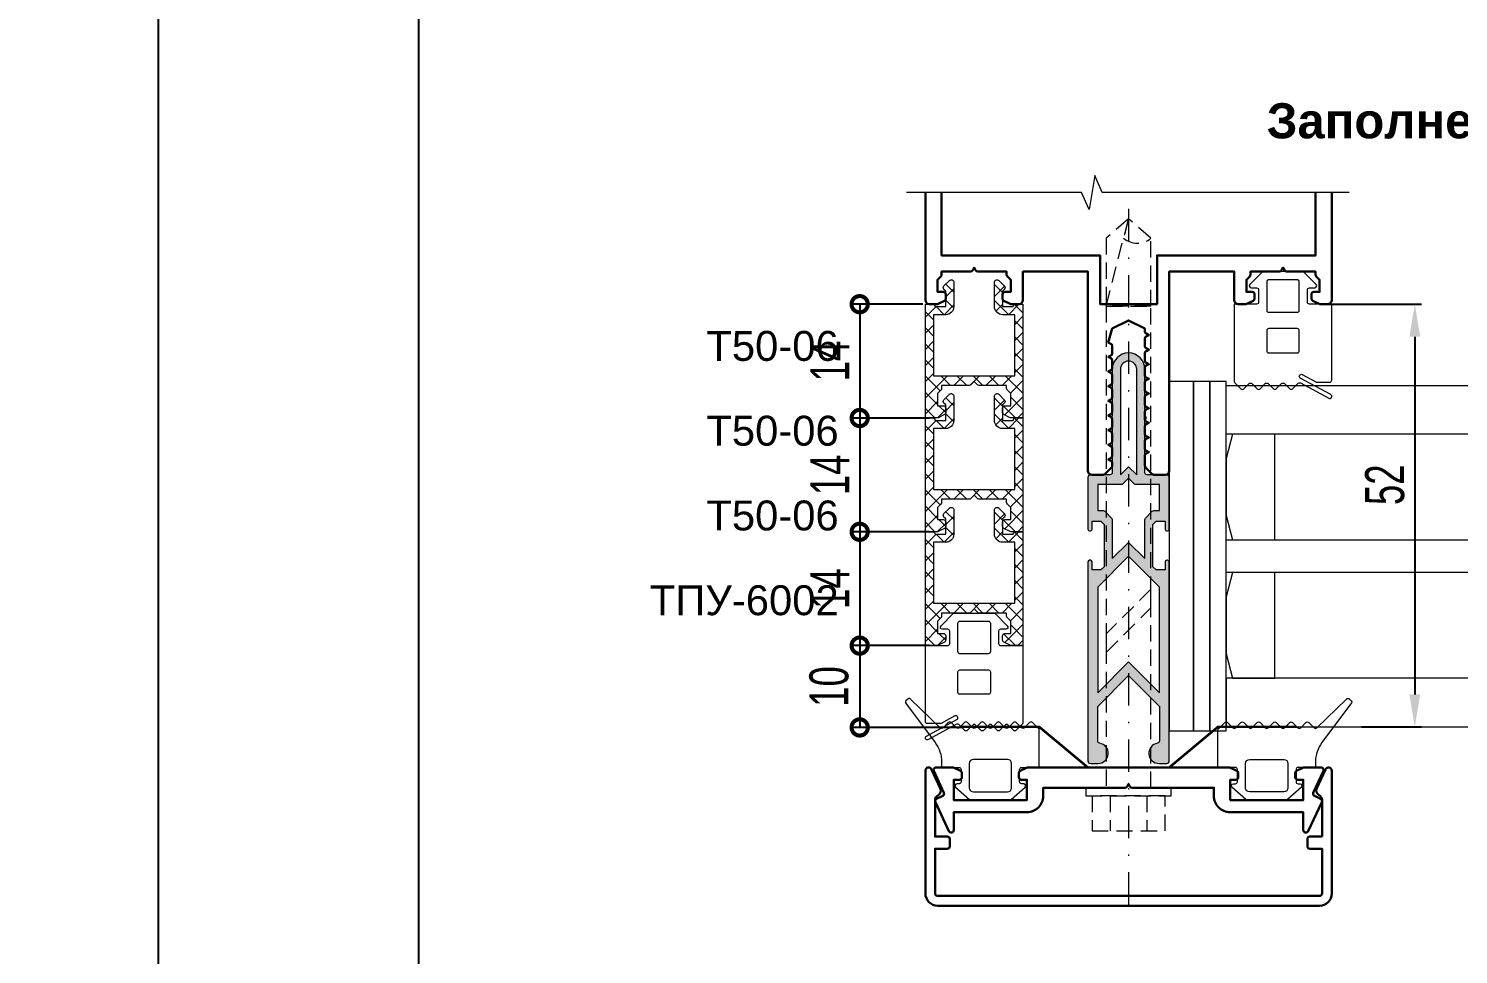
# Model space of a CAD drawing. Extents: x -37 to 8820, y -336 to 478.
# Drawn here: x 5870 to 5979.9, y 143.1 to 214.3 of the extents above; entities that cross this region are included whole.
import ezdxf

# ---------------------------------------------------------------- set-up
doc = ezdxf.new("R2010")
doc.units = 0
doc.header["$LTSCALE"] = 5
doc.linetypes.add('DASHDOT', pattern=[1, 0.5, -0.25, 0, -0.25])
doc.linetypes.add('HIDDEN', pattern=[0.375, 0.25, -0.125])
doc.layers.get('0').update_dxf_attribs({"linetype": 'CONTINUOUS', "lineweight": 30})
doc.layers.get('DEFPOINTS').update_dxf_attribs({"linetype": 'CONTINUOUS'})
for name, color, linetype, lineweight in [('1', 6, 'DASHDOT', 13), ('2', 3, 'HIDDEN', 13), ('Dimentions', 5, 'CONTINUOUS', 15), ('Glass', 5, 'CONTINUOUS', 20), ('Герлен', 7, 'CONTINUOUS', 60), ('Зигзаг', 1, 'CONTINUOUS', 15), ('Подкладки', 1, 'CONTINUOUS', 20), ('Текстовый', 7, 'CONTINUOUS', 9), ('Уплотнители', 1, 'CONTINUOUS', 20), ('Штриховка', 1, 'CONTINUOUS', 5)]:
    doc.layers.add(name, color=color, linetype=linetype, lineweight=lineweight)
doc.layers.add('Скрытые', color=14, linetype='CONTINUOUS', plot=False)
doc.styles.add('3', font='RUSS.SHX', dxfattribs={"width": 0.7, "height": 3})
doc.styles.add('Каталожный', font='arial.ttf', dxfattribs={"height": 2.5})
doc.dimstyles.new('MX1_6', dxfattribs={"dimtxt": 3, "dimasz": 2.5, "dimexe": 0.5, "dimexo": 0, "dimgap": 0.8, "dimtad": 1, "dimlfac": 1.6, "dimdsep": 46, "dimtxsty": '3', "dimcen": 0, "dimclrd": 256, "dimclre": 256, "dimclrt": 256, "dimaunit": 1, "dimadec": 0, "dimazin": 0, "dimtfac": 1, "dimtmove": 0, "dimatfit": 1, "dimfxl": 1, "dimtvp": 1, "dimtolj": 1, "dimtzin": 0, "dimarcsym": 0})

# ---------------------------------------------------------------- blocks, each defined once
blk = doc.blocks.new('45313-2')
blk.add_lwpolyline([(-12.43, 0, -0.116434), (-12.56, 0.03), (-13.33, 0.42, -0.284079), (-13.5, 0.69), (-13.5, 1.2, -0.414214), (-13.2, 1.5), (-12.5, 1.5), (-12.5, 4), (-21.5, 4), (-21.5, 1.5), (-20.8, 1.5, -0.414214), (-20.5, 1.2), (-20.5, 0.69, -0.284079), (-20.67, 0.42), (-21.44, 0.03, -0.116434), (-21.57, 0), (-23.7, 0, -0.548619), (-23.97, 0.43), (-22.73, 3.1, 0.414214), (-22.87, 3.5), (-23.63, 3.85, -0.414214), (-23.77, 4.25), (-22.1, 7.83, -0.291473), (-21.83, 8), (-21.8, 8, -0.414214), (-21.5, 7.7), (-21.5, 5.5), (-12.5, 5.5, -0.414214), (-10.5, 3.5), (-10.5, 2.5), (-0.44, 2.5, -0.284079), (-0.17, 2.33), (0, 2), (0.17, 2.33, -0.284079), (0.44, 2.5), (10.5, 2.5), (10.5, 3.5, -0.414214), (12.5, 5.5), (21.5, 5.5), (21.5, 7.7, -0.414214), (21.8, 8), (21.83, 8, -0.291473), (22.1, 7.83), (23.77, 4.25, -0.414214), (23.63, 3.85), (22.87, 3.5, 0.414214), (22.73, 3.1), (23.97, 0.43, -0.548619), (23.7, 0), (21.57, 0, -0.116434), (21.44, 0.03), (20.67, 0.42, -0.284079), (20.5, 0.69), (20.5, 1.2, -0.414214), (20.8, 1.5), (21.5, 1.5), (21.5, 4), (12.5, 4), (12.5, 1.5), (13.2, 1.5, -0.414214), (13.5, 1.2), (13.5, 0.69, -0.284079), (13.33, 0.42), (12.56, 0.03, -0.116434), (12.43, 0)], format="xyb", close=True)
blk = doc.blocks.new('_DotSmall')
at = {"color": 0, "linetype": 'ByBlock', "const_width": 0.5}
blk.add_lwpolyline([(-0.0625, 0, 1), (0.0625, 0, 1)], format="xyb", close=True, dxfattribs=at)
blk = doc.blocks.new('*D133')
at = {"layer": 'DEFPOINTS', "color": 0, "linetype": 'Continuous', "transparency": 16777216}
for p in [(5938.77, 193.14), (5933.91, 184.39), (5939.24, 184.39)]:
    blk.add_point(p, dxfattribs=at)
at = {"layer": 'Dimentions', "linetype": 'Continuous', "lineweight": -2, "transparency": 16777216}
for p, q in [((5938.77, 193.14), (5933.41, 193.14)), ((5933.91, 193.14), (5933.91, 184.39)), ((5939.24, 184.39), (5933.41, 184.39))]:
    blk.add_line(p, q, dxfattribs=at)
at = {"layer": 'Dimentions', "linetype": 'Continuous', "lineweight": -2, "transparency": 16777216, "xscale": 2.5, "yscale": 2.5, "zscale": 2.5}
for p, rotation in [((5933.91, 193.14), 90), ((5933.91, 184.39), 270)]:
    blk.add_blockref('_DotSmall', p, dxfattribs=dict(at, rotation=rotation))
at = {"layer": 'Dimentions', "linetype": 'Continuous', "transparency": 16777216, "insert": (5931.61, 188.77), "char_height": 3, "attachment_point": 5, "rotation": 90, "style": '3'}
blk.add_mtext('\\A1;14', dxfattribs=at)
blk = doc.blocks.new('*D999')
at = {"layer": 'DEFPOINTS', "color": 0, "transparency": 16777216}
for p in [(5969.61, 193.14), (5972.49, 160.64), (5976.6, 160.64)]:
    blk.add_point(p, dxfattribs=at)
at = {"layer": 'Dimentions', "lineweight": -2, "transparency": 16777216}
for p, q in [((5969.61, 193.14), (5977.1, 193.14)), ((5976.6, 190.64), (5976.6, 163.14)), ((5972.49, 160.64), (5977.1, 160.64))]:
    blk.add_line(p, q, dxfattribs=at)
at = {"layer": 'Dimentions', "transparency": 16777216}
for points in [[(5976.18, 190.64), (5977.01, 190.64), (5976.6, 193.14)], [(5976.18, 163.14), (5977.01, 163.14), (5976.6, 160.64)]]:
    blk.add_solid(points, dxfattribs=at)
at = {"layer": 'Dimentions', "transparency": 16777216, "insert": (5974.3, 179.26), "char_height": 3, "attachment_point": 5, "rotation": 90, "style": '3'}
blk.add_mtext('\\A1;52', dxfattribs=at)
blk = doc.blocks.new('*D1010')
at = {"layer": 'DEFPOINTS', "color": 0, "linetype": 'Continuous', "transparency": 16777216}
for p in [(5938.77, 184.39), (5933.91, 175.64), (5939.24, 175.64)]:
    blk.add_point(p, dxfattribs=at)
at = {"layer": 'Dimentions', "linetype": 'Continuous', "lineweight": -2, "transparency": 16777216}
for p, q in [((5938.77, 184.39), (5933.41, 184.39)), ((5933.91, 184.39), (5933.91, 175.64)), ((5939.24, 175.64), (5933.41, 175.64))]:
    blk.add_line(p, q, dxfattribs=at)
at = {"layer": 'Dimentions', "linetype": 'Continuous', "lineweight": -2, "transparency": 16777216, "xscale": 2.5, "yscale": 2.5, "zscale": 2.5}
for p, rotation in [((5933.91, 184.39), 90), ((5933.91, 175.64), 270)]:
    blk.add_blockref('_DotSmall', p, dxfattribs=dict(at, rotation=rotation))
at = {"layer": 'Dimentions', "linetype": 'Continuous', "transparency": 16777216, "insert": (5931.61, 180.02), "char_height": 3, "attachment_point": 5, "rotation": 90, "style": '3'}
blk.add_mtext('\\A1;14', dxfattribs=at)
blk = doc.blocks.new('*D1011')
at = {"layer": 'DEFPOINTS', "color": 0, "linetype": 'Continuous', "transparency": 16777216}
for p in [(5938.77, 175.64), (5933.91, 166.89), (5939.24, 166.89)]:
    blk.add_point(p, dxfattribs=at)
at = {"layer": 'Dimentions', "linetype": 'Continuous', "lineweight": -2, "transparency": 16777216}
for p, q in [((5938.77, 175.64), (5933.41, 175.64)), ((5933.91, 175.64), (5933.91, 166.89)), ((5939.24, 166.89), (5933.41, 166.89))]:
    blk.add_line(p, q, dxfattribs=at)
at = {"layer": 'Dimentions', "linetype": 'Continuous', "lineweight": -2, "transparency": 16777216, "xscale": 2.5, "yscale": 2.5, "zscale": 2.5}
for p, rotation in [((5933.91, 175.64), 90), ((5933.91, 166.89), 270)]:
    blk.add_blockref('_DotSmall', p, dxfattribs=dict(at, rotation=rotation))
at = {"layer": 'Dimentions', "linetype": 'Continuous', "transparency": 16777216, "insert": (5931.61, 171.27), "char_height": 3, "attachment_point": 5, "rotation": 90, "style": '3'}
blk.add_mtext('\\A1;14', dxfattribs=at)
blk = doc.blocks.new('*D1012')
at = {"layer": 'DEFPOINTS', "color": 0, "linetype": 'Continuous', "transparency": 16777216}
for p in [(5938.77, 166.89), (5933.91, 160.6), (5941.76, 160.6)]:
    blk.add_point(p, dxfattribs=at)
at = {"layer": 'Dimentions', "linetype": 'Continuous', "lineweight": -2, "transparency": 16777216}
for p, q in [((5938.77, 166.89), (5933.41, 166.89)), ((5933.91, 166.89), (5933.91, 160.6)), ((5941.76, 160.6), (5933.41, 160.6))]:
    blk.add_line(p, q, dxfattribs=at)
at = {"layer": 'Dimentions', "linetype": 'Continuous', "lineweight": -2, "transparency": 16777216, "xscale": 2.5, "yscale": 2.5, "zscale": 2.5}
for p, rotation in [((5933.91, 166.89), 90), ((5933.91, 160.6), 270)]:
    blk.add_blockref('_DotSmall', p, dxfattribs=dict(at, rotation=rotation))
at = {"layer": 'Dimentions', "linetype": 'Continuous', "transparency": 16777216, "insert": (5931.56, 163.75), "char_height": 3, "attachment_point": 5, "rotation": 90, "style": '3'}
blk.add_mtext('\\A1;10', dxfattribs=at)

msp = doc.modelspace()

# ---------------------------------------------------------------- hatches: boundary and pattern name
at = {"layer": 'Штриховка', "lineweight": 5}
h = msp.add_hatch(dxfattribs=at)
h.set_pattern_fill('ANSI37', color=256, scale=7, style=0)
h.set_pattern_definition([(45, (8336.0823, 7324.9297), (-0.61871843, 0.61871843), []), (135, (8336.0823, 7324.9297), (-0.61871843, -0.61871843), [])])
edge = h.paths.add_edge_path()
edge.add_line((5942.7115, 187.2073), (5942.454, 186.9498))
edge.add_arc((5942.3214, 187.0823), 0.1875, 270, 315, ccw=False)
edge.add_line((5942.3214, 186.8948), (5940.2115, 186.8948))
edge.add_line((5940.2115, 186.8948), (5940.2115, 186.66))
edge.add_arc((5940.024, 186.66), 0.1875, -45, 0, ccw=False)
edge.add_line((5940.1566, 186.5274), (5939.899, 186.2698))
edge.add_line((5939.899, 186.2698), (5939.899, 185.3323))
edge.add_line((5939.899, 185.3323), (5940.3365, 185.3323))
edge.add_arc((5940.3365, 185.1448), 0.1875, 0, 90, ccw=False)
edge.add_line((5940.524, 185.1448), (5940.524, 184.8232))
edge.add_arc((5940.3365, 184.8232), 0.1875, 296.565051, 360, ccw=False)
edge.add_line((5940.4204, 184.6555), (5939.9386, 184.4146))
edge.add_arc((5939.8548, 184.5823), 0.1875, 270, 296.565051, ccw=False)
edge.add_line((5939.8548, 184.3948), (5938.9615, 184.3948))
edge.add_line((5938.9615, 184.3948), (5938.9615, 193.1448))
edge.add_line((5938.9615, 193.1448), (5939.524, 193.1448))
edge.add_arc((5939.524, 192.9573), 0.1875, 0, 90, ccw=False)
edge.add_line((5939.7115, 192.9573), (5940.524, 192.9573))
edge.add_line((5940.524, 192.9573), (5940.524, 194.1448))
edge.add_line((5940.524, 194.1448), (5940.3915, 194.2774))
edge.add_arc((5940.524, 194.41), 0.1875, 135, 225, ccw=False)
edge.add_line((5940.3915, 194.5426), (5940.8107, 194.9618))
edge.add_arc((5940.9508, 194.8216), 0.1982, 0, 135, ccw=False)
edge.add_line((5941.149, 194.8216), (5941.149, 192.9573))
edge.add_arc((5940.524, 192.9573), 0.625, -90, 0, ccw=False)
edge.add_line((5940.524, 192.3323), (5939.5865, 192.3323))
edge.add_line((5939.5865, 192.3323), (5939.5865, 187.6448))
edge.add_line((5939.5865, 187.6448), (5945.8365, 187.6448))
edge.add_line((5945.8365, 187.6448), (5945.8365, 192.3323))
edge.add_line((5945.8365, 192.3323), (5944.899, 192.3323))
edge.add_arc((5944.899, 192.9573), 0.625, 180, 270, ccw=False)
edge.add_line((5944.274, 192.9573), (5944.274, 194.8216))
edge.add_arc((5944.4723, 194.8216), 0.1982, 45, 180, ccw=False)
edge.add_line((5944.6124, 194.9618), (5945.0316, 194.5426))
edge.add_arc((5944.899, 194.41), 0.1875, -45, 45, ccw=False)
edge.add_line((5945.0316, 194.2774), (5944.899, 194.1448))
edge.add_line((5944.899, 194.1448), (5944.899, 192.9573))
edge.add_line((5944.899, 192.9573), (5945.7115, 192.9573))
edge.add_arc((5945.899, 192.9573), 0.1875, 90, 180, ccw=False)
edge.add_line((5945.899, 193.1448), (5946.4615, 193.1448))
edge.add_line((5946.4615, 193.1448), (5946.4615, 184.3948))
edge.add_line((5946.4615, 184.3948), (5945.5683, 184.3948))
edge.add_arc((5945.5683, 184.5823), 0.1875, 243.434949, 270, ccw=False)
edge.add_line((5945.4845, 184.4146), (5945.0027, 184.6555))
edge.add_arc((5945.0865, 184.8232), 0.1875, 180, 243.434949, ccw=False)
edge.add_line((5944.899, 184.8232), (5944.899, 185.1448))
edge.add_arc((5945.0865, 185.1448), 0.1875, 90, 180, ccw=False)
edge.add_line((5945.0865, 185.3323), (5945.524, 185.3323))
edge.add_line((5945.524, 185.3323), (5945.524, 186.2698))
edge.add_line((5945.524, 186.2698), (5945.2665, 186.5274))
edge.add_arc((5945.399, 186.66), 0.1875, 180, 225, ccw=False)
edge.add_line((5945.2115, 186.66), (5945.2115, 186.8948))
edge.add_line((5945.2115, 186.8948), (5943.1017, 186.8948))
edge.add_arc((5943.1017, 187.0823), 0.1875, 225, 270, ccw=False)
edge.add_line((5942.9691, 186.9498), (5942.7115, 187.2073))
at = {"layer": 'Штриховка'}
h = msp.add_hatch(color=256, dxfattribs=at)
edge = h.paths.add_edge_path(flags=16)
edge.add_line((5954.5865, 180.6448), (5955.2115, 180.0198))
edge.add_line((5955.2115, 180.0198), (5955.2115, 188.1448))
edge.add_arc((5954.5865, 188.1448), 0.625, 0, 180)
edge.add_line((5953.9615, 188.1448), (5953.9615, 180.0198))
edge.add_line((5953.9615, 180.0198), (5954.5865, 180.6448))
edge = h.paths.add_edge_path(flags=16)
edge.add_line((5952.2115, 179.2698), (5952.2115, 177.2698))
edge.add_line((5952.2115, 177.2698), (5952.6357, 177.2698))
edge.add_arc((5952.6357, 177.0823), 0.1875, 45, 90, ccw=False)
edge.add_line((5952.7683, 177.2149), (5953.2816, 176.7016))
edge.add_arc((5953.149, 176.569), 0.1875, 0, 45, ccw=False)
edge.add_line((5953.3365, 176.569), (5953.3365, 173.5787))
edge.add_line((5953.3365, 173.5787), (5954.5865, 174.8287))
edge.add_line((5954.5865, 174.8287), (5955.8365, 173.5787))
edge.add_line((5955.8365, 173.5787), (5955.8365, 176.569))
edge.add_arc((5956.024, 176.569), 0.1875, 135, 180, ccw=False)
edge.add_line((5955.8915, 176.7016), (5956.4048, 177.2149))
edge.add_arc((5956.5374, 177.0823), 0.1875, 90, 135, ccw=False)
edge.add_line((5956.5374, 177.2698), (5956.9615, 177.2698))
edge.add_line((5956.9615, 177.2698), (5956.9615, 179.2698))
edge.add_line((5956.9615, 179.2698), (5955.0777, 179.2698))
edge.add_line((5955.0777, 179.2698), (5954.5865, 179.761))
edge.add_line((5954.5865, 179.761), (5954.0954, 179.2698))
edge.add_line((5954.0954, 179.2698), (5952.2115, 179.2698))
edge = h.paths.add_edge_path()
edge.add_arc((5951.5865, 175.8323), 0.125, 180, 270)
edge.add_line((5951.5865, 175.7073), (5951.649, 175.7073))
edge.add_arc((5951.649, 175.8323), 0.125, 270, 360)
edge.add_line((5951.774, 175.8323), (5951.774, 176.4573))
edge.add_line((5951.774, 176.4573), (5952.4652, 176.4573))
edge.add_line((5952.4652, 176.4573), (5952.7115, 176.211))
edge.add_line((5952.7115, 176.211), (5952.7115, 172.9537))
edge.add_line((5952.7115, 172.9537), (5952.4652, 172.7073))
edge.add_line((5952.4652, 172.7073), (5951.774, 172.7073))
edge.add_line((5951.774, 172.7073), (5951.774, 173.3323))
edge.add_arc((5951.649, 173.3323), 0.125, 0, 90)
edge.add_line((5951.649, 173.4573), (5951.5865, 173.4573))
edge.add_arc((5951.5865, 173.3323), 0.125, 90, 180)
edge.add_line((5951.4615, 173.3323), (5951.4615, 158.0198))
edge.add_arc((5951.649, 158.0198), 0.1875, 180, 270)
edge.add_line((5951.649, 157.8323), (5952.2428, 157.8323))
edge.add_arc((5952.2428, 158.6136), 0.7812, 270, 440.718201)
edge.add_arc((5952.399, 159.5697), 0.1875, 180, 260.718201, ccw=False)
edge.add_line((5952.2115, 159.5697), (5952.2115, 162.2073))
edge.add_line((5952.2115, 162.2073), (5954.5865, 164.5823))
edge.add_line((5954.5865, 164.5823), (5956.9615, 162.2073))
edge.add_line((5956.9615, 162.2073), (5956.9615, 159.5697))
edge.add_arc((5956.774, 159.5697), 0.1875, 279.281799, 360, ccw=False)
edge.add_arc((5956.9303, 158.6136), 0.7812, 99.281799, 270)
edge.add_line((5956.9303, 157.8323), (5957.524, 157.8323))
edge.add_arc((5957.524, 158.0198), 0.1875, 270, 360)
edge.add_line((5957.7115, 158.0198), (5957.7115, 173.3323))
edge.add_arc((5957.5865, 173.3323), 0.125, 0, 90)
edge.add_line((5957.5865, 173.4573), (5957.524, 173.4573))
edge.add_arc((5957.524, 173.3323), 0.125, 90, 180)
edge.add_line((5957.399, 173.3323), (5957.399, 172.7073))
edge.add_line((5957.399, 172.7073), (5956.7079, 172.7073))
edge.add_line((5956.7079, 172.7073), (5956.4615, 172.9537))
edge.add_line((5956.4615, 172.9537), (5956.4615, 176.211))
edge.add_line((5956.4615, 176.211), (5956.7079, 176.4573))
edge.add_line((5956.7079, 176.4573), (5957.399, 176.4573))
edge.add_line((5957.399, 176.4573), (5957.399, 175.8323))
edge.add_arc((5957.524, 175.8323), 0.125, 180, 270)
edge.add_line((5957.524, 175.7073), (5957.5865, 175.7073))
edge.add_arc((5957.5865, 175.8323), 0.125, 270, 360)
edge.add_line((5957.7115, 175.8323), (5957.7115, 179.8323))
edge.add_arc((5957.524, 179.8323), 0.1875, 0, 90)
edge.add_line((5957.524, 180.0198), (5956.024, 180.0198))
edge.add_arc((5956.024, 180.2073), 0.1875, 180, 270, ccw=False)
edge.add_line((5955.8365, 180.2073), (5955.8365, 184.2698))
edge.add_arc((5955.8365, 184.3948), 0.125, 270, 450)
edge.add_line((5955.8365, 184.5198), (5955.8365, 188.1448))
edge.add_arc((5954.5865, 188.1448), 1.25, 0, 180)
edge.add_line((5953.3365, 188.1448), (5953.3365, 184.5198))
edge.add_arc((5953.3365, 184.3948), 0.125, 90, 270)
edge.add_line((5953.3365, 184.2698), (5953.3365, 180.2073))
edge.add_arc((5953.149, 180.2073), 0.1875, -90, 0, ccw=False)
edge.add_line((5953.149, 180.0198), (5951.649, 180.0198))
edge.add_arc((5951.649, 179.8323), 0.1875, 90, 180)
edge.add_line((5951.4615, 179.8323), (5951.4615, 175.8323))
h.paths.add_polyline_path([(5952.2115, 163.268), (5954.5865, 165.643), (5956.9615, 163.268), (5956.9615, 171.393), (5954.5865, 173.768), (5952.2115, 171.393)], flags=16)
at = {"layer": 'Штриховка', "lineweight": 5}
h = msp.add_hatch(dxfattribs=at)
h.set_pattern_fill('ANSI37', color=256, scale=7, style=0)
h.set_pattern_definition([(45, (8336.0823, 7316.1797), (-0.61871843, 0.61871843), []), (135, (8336.0823, 7316.1797), (-0.61871843, -0.61871843), [])])
edge = h.paths.add_edge_path()
edge.add_line((5942.7115, 178.4573), (5942.454, 178.1998))
edge.add_arc((5942.3214, 178.3323), 0.1875, 270, 315, ccw=False)
edge.add_line((5942.3214, 178.1448), (5940.2115, 178.1448))
edge.add_line((5940.2115, 178.1448), (5940.2115, 177.91))
edge.add_arc((5940.024, 177.91), 0.1875, -45, 0, ccw=False)
edge.add_line((5940.1566, 177.7774), (5939.899, 177.5198))
edge.add_line((5939.899, 177.5198), (5939.899, 176.5823))
edge.add_line((5939.899, 176.5823), (5940.3365, 176.5823))
edge.add_arc((5940.3365, 176.3948), 0.1875, 0, 90, ccw=False)
edge.add_line((5940.524, 176.3948), (5940.524, 176.0732))
edge.add_arc((5940.3365, 176.0732), 0.1875, 296.565051, 360, ccw=False)
edge.add_line((5940.4204, 175.9055), (5939.9386, 175.6646))
edge.add_arc((5939.8548, 175.8323), 0.1875, 270, 296.565051, ccw=False)
edge.add_line((5939.8548, 175.6448), (5938.9615, 175.6448))
edge.add_line((5938.9615, 175.6448), (5938.9615, 184.3948))
edge.add_line((5938.9615, 184.3948), (5939.524, 184.3948))
edge.add_arc((5939.524, 184.2073), 0.1875, 0, 90, ccw=False)
edge.add_line((5939.7115, 184.2073), (5940.524, 184.2073))
edge.add_line((5940.524, 184.2073), (5940.524, 185.3948))
edge.add_line((5940.524, 185.3948), (5940.3915, 185.5274))
edge.add_arc((5940.524, 185.66), 0.1875, 135, 225, ccw=False)
edge.add_line((5940.3915, 185.7926), (5940.8107, 186.2118))
edge.add_arc((5940.9508, 186.0716), 0.1982, 0, 135, ccw=False)
edge.add_line((5941.149, 186.0716), (5941.149, 184.2073))
edge.add_arc((5940.524, 184.2073), 0.625, -90, 0, ccw=False)
edge.add_line((5940.524, 183.5823), (5939.5865, 183.5823))
edge.add_line((5939.5865, 183.5823), (5939.5865, 178.8948))
edge.add_line((5939.5865, 178.8948), (5945.8365, 178.8948))
edge.add_line((5945.8365, 178.8948), (5945.8365, 183.5823))
edge.add_line((5945.8365, 183.5823), (5944.899, 183.5823))
edge.add_arc((5944.899, 184.2073), 0.625, 180, 270, ccw=False)
edge.add_line((5944.274, 184.2073), (5944.274, 186.0716))
edge.add_arc((5944.4723, 186.0716), 0.1982, 45, 180, ccw=False)
edge.add_line((5944.6124, 186.2118), (5945.0316, 185.7926))
edge.add_arc((5944.899, 185.66), 0.1875, -45, 45, ccw=False)
edge.add_line((5945.0316, 185.5274), (5944.899, 185.3948))
edge.add_line((5944.899, 185.3948), (5944.899, 184.2073))
edge.add_line((5944.899, 184.2073), (5945.7115, 184.2073))
edge.add_arc((5945.899, 184.2073), 0.1875, 90, 180, ccw=False)
edge.add_line((5945.899, 184.3948), (5946.4615, 184.3948))
edge.add_line((5946.4615, 184.3948), (5946.4615, 175.6448))
edge.add_line((5946.4615, 175.6448), (5945.5683, 175.6448))
edge.add_arc((5945.5683, 175.8323), 0.1875, 243.434949, 270, ccw=False)
edge.add_line((5945.4845, 175.6646), (5945.0027, 175.9055))
edge.add_arc((5945.0865, 176.0732), 0.1875, 180, 243.434949, ccw=False)
edge.add_line((5944.899, 176.0732), (5944.899, 176.3948))
edge.add_arc((5945.0865, 176.3948), 0.1875, 90, 180, ccw=False)
edge.add_line((5945.0865, 176.5823), (5945.524, 176.5823))
edge.add_line((5945.524, 176.5823), (5945.524, 177.5198))
edge.add_line((5945.524, 177.5198), (5945.2665, 177.7774))
edge.add_arc((5945.399, 177.91), 0.1875, 180, 225, ccw=False)
edge.add_line((5945.2115, 177.91), (5945.2115, 178.1448))
edge.add_line((5945.2115, 178.1448), (5943.1017, 178.1448))
edge.add_arc((5943.1017, 178.3323), 0.1875, 225, 270, ccw=False)
edge.add_line((5942.9691, 178.1998), (5942.7115, 178.4573))
h = msp.add_hatch(dxfattribs=at)
h.set_pattern_fill('ANSI37', color=256, scale=7, style=0)
h.set_pattern_definition([(45, (8336.0823, 7307.4297), (-0.61871843, 0.61871843), []), (135, (8336.0823, 7307.4297), (-0.61871843, -0.61871843), [])])
edge = h.paths.add_edge_path()
edge.add_line((5942.7115, 169.7073), (5942.454, 169.4498))
edge.add_arc((5942.3214, 169.5823), 0.1875, 270, 315, ccw=False)
edge.add_line((5942.3214, 169.3948), (5940.2115, 169.3948))
edge.add_line((5940.2115, 169.3948), (5940.2115, 169.16))
edge.add_arc((5940.024, 169.16), 0.1875, -45, 0, ccw=False)
edge.add_line((5940.1566, 169.0274), (5939.899, 168.7698))
edge.add_line((5939.899, 168.7698), (5939.899, 167.8323))
edge.add_line((5939.899, 167.8323), (5940.3365, 167.8323))
edge.add_arc((5940.3365, 167.6448), 0.1875, 0, 90, ccw=False)
edge.add_line((5940.524, 167.6448), (5940.524, 167.3232))
edge.add_arc((5940.3365, 167.3232), 0.1875, 296.565051, 360, ccw=False)
edge.add_line((5940.4204, 167.1555), (5939.9386, 166.9146))
edge.add_arc((5939.8548, 167.0823), 0.1875, 270, 296.565051, ccw=False)
edge.add_line((5939.8548, 166.8948), (5938.9615, 166.8948))
edge.add_line((5938.9615, 166.8948), (5938.9615, 175.6448))
edge.add_line((5938.9615, 175.6448), (5939.524, 175.6448))
edge.add_arc((5939.524, 175.4573), 0.1875, 0, 90, ccw=False)
edge.add_line((5939.7115, 175.4573), (5940.524, 175.4573))
edge.add_line((5940.524, 175.4573), (5940.524, 176.6448))
edge.add_line((5940.524, 176.6448), (5940.3915, 176.7774))
edge.add_arc((5940.524, 176.91), 0.1875, 135, 225, ccw=False)
edge.add_line((5940.3915, 177.0426), (5940.8107, 177.4618))
edge.add_arc((5940.9508, 177.3216), 0.1982, 0, 135, ccw=False)
edge.add_line((5941.149, 177.3216), (5941.149, 175.4573))
edge.add_arc((5940.524, 175.4573), 0.625, -90, 0, ccw=False)
edge.add_line((5940.524, 174.8323), (5939.5865, 174.8323))
edge.add_line((5939.5865, 174.8323), (5939.5865, 170.1448))
edge.add_line((5939.5865, 170.1448), (5945.8365, 170.1448))
edge.add_line((5945.8365, 170.1448), (5945.8365, 174.8323))
edge.add_line((5945.8365, 174.8323), (5944.899, 174.8323))
edge.add_arc((5944.899, 175.4573), 0.625, 180, 270, ccw=False)
edge.add_line((5944.274, 175.4573), (5944.274, 177.3216))
edge.add_arc((5944.4723, 177.3216), 0.1982, 45, 180, ccw=False)
edge.add_line((5944.6124, 177.4618), (5945.0316, 177.0426))
edge.add_arc((5944.899, 176.91), 0.1875, -45, 45, ccw=False)
edge.add_line((5945.0316, 176.7774), (5944.899, 176.6448))
edge.add_line((5944.899, 176.6448), (5944.899, 175.4573))
edge.add_line((5944.899, 175.4573), (5945.7115, 175.4573))
edge.add_arc((5945.899, 175.4573), 0.1875, 90, 180, ccw=False)
edge.add_line((5945.899, 175.6448), (5946.4615, 175.6448))
edge.add_line((5946.4615, 175.6448), (5946.4615, 166.8948))
edge.add_line((5946.4615, 166.8948), (5945.5683, 166.8948))
edge.add_arc((5945.5683, 167.0823), 0.1875, 243.434949, 270, ccw=False)
edge.add_line((5945.4845, 166.9146), (5945.0027, 167.1555))
edge.add_arc((5945.0865, 167.3232), 0.1875, 180, 243.434949, ccw=False)
edge.add_line((5944.899, 167.3232), (5944.899, 167.6448))
edge.add_arc((5945.0865, 167.6448), 0.1875, 90, 180, ccw=False)
edge.add_line((5945.0865, 167.8323), (5945.524, 167.8323))
edge.add_line((5945.524, 167.8323), (5945.524, 168.7698))
edge.add_line((5945.524, 168.7698), (5945.2665, 169.0274))
edge.add_arc((5945.399, 169.16), 0.1875, 180, 225, ccw=False)
edge.add_line((5945.2115, 169.16), (5945.2115, 169.3948))
edge.add_line((5945.2115, 169.3948), (5943.1017, 169.3948))
edge.add_arc((5943.1017, 169.5823), 0.1875, 225, 270, ccw=False)
edge.add_line((5942.9691, 169.4498), (5942.7115, 169.7073))

# ---------------------------------------------------------------- linework, layer by layer
msp.add_lwpolyline([(5938.9615, 201.7256), (5938.9615, 193.4573, 0.41421356), (5939.274, 193.1448), (5939.8548, 193.1448, 0.11643382), (5939.9386, 193.1646), (5940.4204, 193.4055, 0.28407904), (5940.524, 193.5732), (5940.524, 193.8948, 0.41421356), (5940.3365, 194.0823), (5939.899, 194.0823), (5939.899, 195.0198), (5940.1566, 195.2774, 0.19891237), (5940.2115, 195.41), (5940.2115, 195.6448), (5942.4394, 195.6448, 0.28407904), (5942.6071, 195.7485), (5942.7115, 195.9573), (5942.816, 195.7485, 0.28407904), (5942.9837, 195.6448), (5945.2115, 195.6448), (5945.2115, 195.41, 0.19891237), (5945.2665, 195.2774), (5945.524, 195.0198), (5945.524, 194.0823), (5945.0865, 194.0823, 0.41421356), (5944.899, 193.8948), (5944.899, 193.5732, 0.28407904), (5945.0027, 193.4055), (5945.4845, 193.1646, 0.11643382), (5945.5683, 193.1448), (5946.149, 193.1448, 0.41421356), (5946.4615, 193.4573), (5946.4615, 195.6448), (5951.4615, 195.6448), (5951.4615, 180.3323, 0.41421356), (5951.774, 180.0198), (5952.6339, 180.0198, 0.19891237), (5952.7665, 180.0748), (5953.2816, 180.5899, 0.19891237), (5953.3365, 180.7225), (5953.3365, 180.9352, 0.28407904), (5953.2329, 181.1029), (5953.024, 181.2073), (5953.2329, 181.3118, 0.28407904), (5953.3365, 181.4795), (5953.3365, 182.0602, 0.28407904), (5953.2329, 182.2279), (5953.024, 182.3323), (5953.2329, 182.4368, 0.28407904), (5953.3365, 182.6045), (5953.3365, 183.1852, 0.28407904), (5953.2329, 183.3529), (5953.024, 183.4573), (5953.2329, 183.5618, 0.28407904), (5953.3365, 183.7295), (5953.3365, 184.3102, 0.28407904), (5953.2329, 184.4779), (5953.024, 184.5823), (5953.2329, 184.6868, 0.28407904), (5953.3365, 184.8545), (5953.3365, 185.4352, 0.28407904), (5953.2329, 185.6029), (5953.024, 185.7073), (5953.2329, 185.8118, 0.28407904), (5953.3365, 185.9795), (5953.3365, 186.5602, 0.28407904), (5953.2329, 186.7279), (5953.024, 186.8323), (5953.2329, 186.9368, 0.28407904), (5953.3365, 187.1045), (5953.3365, 187.6852, 0.28407904), (5953.2329, 187.8529), (5953.024, 187.9573), (5953.2329, 188.0618, 0.28407904), (5953.3365, 188.2295), (5953.3365, 188.8102, 0.28407904), (5953.2329, 188.9779), (5953.024, 189.0823), (5953.2329, 189.1868, 0.28407904), (5953.3365, 189.3545), (5953.3365, 189.9352, 0.28407904), (5953.2329, 190.1029), (5953.024, 190.2073), (5953.3365, 191.2698), (5954.5865, 191.8948), (5955.8365, 191.2698), (5955.8365, 191.042, 0.28407904), (5955.9402, 190.8743), (5956.149, 190.7698), (5955.9402, 190.6654, 0.28407904), (5955.8365, 190.4977), (5955.8365, 189.917, 0.28407904), (5955.9402, 189.7493), (5956.149, 189.6448), (5955.9402, 189.5404, 0.28407904), (5955.8365, 189.3727), (5955.8365, 188.792, 0.28407904), (5955.9402, 188.6243), (5956.149, 188.5198), (5955.9402, 188.4154, 0.28407904), (5955.8365, 188.2477), (5955.8365, 187.667, 0.28407904), (5955.9402, 187.4993), (5956.149, 187.3948), (5955.9402, 187.2904, 0.28407904), (5955.8365, 187.1227), (5955.8365, 186.542, 0.28407904), (5955.9402, 186.3743), (5956.149, 186.2698), (5955.9402, 186.1654, 0.28407904), (5955.8365, 185.9977), (5955.8365, 185.417, 0.28407904), (5955.9402, 185.2493), (5956.149, 185.1448), (5955.9402, 185.0404, 0.28407904), (5955.8365, 184.8727), (5955.8365, 184.292, 0.28407904), (5955.9402, 184.1243), (5956.149, 184.0198), (5955.9402, 183.9154, 0.28407904), (5955.8365, 183.7477), (5955.8365, 183.167, 0.28407904), (5955.9402, 182.9993), (5956.149, 182.8948), (5955.9402, 182.7904, 0.28407904), (5955.8365, 182.6227), (5955.8365, 182.042, 0.28407904), (5955.9402, 181.8743), (5956.149, 181.7698), (5955.9402, 181.6654, 0.28407904), (5955.8365, 181.4977), (5955.8365, 180.7225, 0.19891237), (5955.8915, 180.5899), (5956.4066, 180.0748, 0.19891237), (5956.5392, 180.0198), (5957.399, 180.0198, 0.41421356), (5957.7115, 180.3323), (5957.7115, 195.6448), (5962.7115, 195.6448), (5962.7115, 193.4573, 0.41421356), (5963.024, 193.1448), (5963.6048, 193.1448, 0.11643382), (5963.6886, 193.1646), (5964.1704, 193.4055, 0.28407904), (5964.274, 193.5732), (5964.274, 193.8948, 0.41421356), (5964.0865, 194.0823), (5963.649, 194.0823), (5963.649, 195.0198), (5963.9066, 195.2774, 0.19891237), (5963.9615, 195.41), (5963.9615, 195.6448), (5966.1894, 195.6448, 0.28407904), (5966.3571, 195.7485), (5966.4615, 195.9573), (5966.566, 195.7485, 0.28407904), (5966.7337, 195.6448), (5968.9615, 195.6448), (5968.9615, 195.41, 0.19891237), (5969.0165, 195.2774), (5969.274, 195.0198), (5969.274, 194.0823), (5968.8365, 194.0823, 0.41421356), (5968.649, 193.8948), (5968.649, 193.5732, 0.28407904), (5968.7527, 193.4055), (5969.2345, 193.1646, 0.11643382), (5969.3183, 193.1448), (5969.899, 193.1448, 0.41421356), (5970.2115, 193.4573), (5970.2115, 201.7256)], format="xyb")
msp.add_lwpolyline([(5940.2115, 201.7256), (5940.2115, 196.8948), (5952.399, 196.8948), (5952.399, 193.1448), (5956.774, 193.1448), (5956.774, 196.8948), (5968.9615, 196.8948), (5968.9615, 201.7256)])
msp.add_lwpolyline([(5969.4615, 152.2073), (5969.4615, 155.0331, 0.27973928), (5969.2596, 155.3658, -0.40155944), (5969.065, 155.9388), (5969.735, 157.3755, -0.80258485), (5970.2115, 157.2698), (5970.2115, 147.8323, -0.41421356), (5969.274, 146.8948), (5939.899, 146.8948, -0.41421356), (5938.9615, 147.8323), (5938.9615, 157.2698, -0.80258485), (5939.4381, 157.3755), (5940.1081, 155.9388, -0.40155944), (5939.9135, 155.3658, 0.27973928), (5939.7115, 155.0331), (5939.7115, 152.2073), (5940.649, 152.2073, -0.41421356), (5940.8365, 152.0198), (5940.8365, 151.4573, -0.41421356), (5940.649, 151.2698), (5939.7115, 151.2698), (5939.7115, 147.8323, 0.41421356), (5939.899, 147.6448), (5969.274, 147.6448, 0.41421356), (5969.4615, 147.8323), (5969.4615, 151.2698), (5968.524, 151.2698, -0.41421356), (5968.3365, 151.4573), (5968.3365, 152.0198, -0.41421356), (5968.524, 152.2073)], format="xyb", close=True)
at = {"layer": '1'}
msp.add_line((5954.5865, 200.4756), (5954.5865, 146.8948), dxfattribs=at)
at = {"layer": '2'}
for p, q in [((5953.1803, 155.3323), (5953.1803, 152.6448)), ((5955.9928, 155.3323), (5955.9928, 152.6448))]:
    msp.add_line(p, q, dxfattribs=at)
msp.add_lwpolyline([(5956.3014, 192.9912), (5956.3014, 198.2162), (5954.5846, 199.709), (5952.8678, 198.2162), (5952.8678, 192.9912), (5956.3014, 192.9912)], dxfattribs=at)
msp.add_lwpolyline([(5952.8678, 192.9912), (5954.5846, 199.709), (5954.2031, 198.2162, 0.36330791), (5956.3014, 198.2162)], format="xyb", dxfattribs=at)
for points in [[(5956.3053, 155.9573), (5956.3014, 192.9912), (5954.5865, 192.9912), (5952.8678, 192.9912), (5952.8678, 155.9573)], [(5952.8678, 166.3652), (5956.3053, 169.8027), (5956.3053, 171.235), (5952.8678, 167.7975)], [(5957.8678, 155.3323), (5957.8678, 155.9573), (5951.3053, 155.9573), (5951.3053, 155.3323)], [(5957.399, 155.3323), (5951.774, 155.3323), (5951.774, 152.6448), (5957.399, 152.6448)]]:
    msp.add_lwpolyline(points, close=True, dxfattribs=at)
at = {"layer": 'Glass'}
for points in [[(6001.1539, 183.1448), (5962.0865, 183.1448), (5962.0865, 186.8948), (6001.1539, 186.8948)], [(5962.589, 175.0198), (5965.8365, 175.0198), (5965.8365, 183.1448), (5962.589, 183.1448), (5962.0865, 181.2698), (5962.0865, 176.8948)], [(6001.1539, 172.5198), (5962.0865, 172.5198), (5962.0865, 175.0198), (6001.1539, 175.0198)], [(5962.589, 164.3948), (5965.8365, 164.3948), (5965.8365, 172.5198), (5962.589, 172.5198), (5962.0865, 170.6448), (5962.0865, 166.2698)], [(6001.1539, 164.3948), (5962.0865, 164.3948), (5962.0865, 160.6448), (6001.1539, 160.6448)]]:
    msp.add_lwpolyline(points, close=True, dxfattribs=at)
at = {"layer": 'Герлен', "ltscale": 2, "const_width": 0.1875}
msp.add_lwpolyline([(5967.524, 160.6448), (5961.4615, 160.6448), (5957.7115, 157.5198), (5951.4615, 157.5198), (5947.7115, 160.6448), (5941.649, 160.6448)], dxfattribs=at)
at = {"layer": 'Зигзаг'}
msp.add_lwpolyline([(5971.5475, 201.7256), (5952.5621, 201.7256), (5951.9812, 203.0435), (5951.5456, 200.4308), (5950.9631, 201.7256), (5937.4988, 201.7256)], dxfattribs=at)
at = {"layer": 'Подкладки'}
for points in [[(5959.5865, 187.2073), (5957.7115, 187.2073), (5957.7115, 160.3323), (5959.5865, 160.3323)], [(5960.8365, 187.2073), (5959.5865, 187.2073), (5959.5865, 160.3323), (5960.8365, 160.3323)], [(5962.0865, 187.2073), (5960.8365, 187.2073), (5960.8365, 160.3323), (5962.0865, 160.3323)]]:
    msp.add_lwpolyline(points, close=True, dxfattribs=at)
at = {"layer": 'Скрытые', "linetype": 'Continuous'}
for points in [[(5880, 297), (5670, 297), (5670, 0), (5880, 0)], [(5880, 297), (6090, 297), (6090, 0), (5880, 0)], [(5900, 10), (5900, 287), (6065, 287), (6065, 10)]]:
    msp.add_lwpolyline(points, close=True, dxfattribs=at)
at = {"layer": 'Уплотнители'}
for points in [[(5942.7115, 187.2073), (5942.454, 186.9498, -0.19891237), (5942.3214, 186.8948), (5940.2115, 186.8948), (5940.2115, 186.66, -0.19891237), (5940.1566, 186.5274), (5939.899, 186.2698), (5939.899, 185.3323), (5940.3365, 185.3323, -0.41421356), (5940.524, 185.1448), (5940.524, 184.8232, -0.28407904), (5940.4204, 184.6555), (5939.9386, 184.4146, -0.11643382), (5939.8548, 184.3948), (5938.9615, 184.3948), (5938.9615, 193.1448), (5939.524, 193.1448, -0.41421356), (5939.7115, 192.9573), (5940.524, 192.9573), (5940.524, 194.1448), (5940.3915, 194.2774, -0.41421356), (5940.3915, 194.5426), (5940.8107, 194.9618, -0.66817864), (5941.149, 194.8216), (5941.149, 192.9573, -0.41421356), (5940.524, 192.3323), (5939.5865, 192.3323), (5939.5865, 187.6448), (5945.8365, 187.6448), (5945.8365, 192.3323), (5944.899, 192.3323, -0.41421356), (5944.274, 192.9573), (5944.274, 194.8216, -0.66817864), (5944.6124, 194.9618), (5945.0316, 194.5426, -0.41421356), (5945.0316, 194.2774), (5944.899, 194.1448), (5944.899, 192.9573), (5945.7115, 192.9573, -0.41421356), (5945.899, 193.1448), (5946.4615, 193.1448), (5946.4615, 184.3948), (5945.5683, 184.3948, -0.11643382), (5945.4845, 184.4146), (5945.0027, 184.6555, -0.28407904), (5944.899, 184.8232), (5944.899, 185.1448, -0.41421356), (5945.0865, 185.3323), (5945.524, 185.3323), (5945.524, 186.2698), (5945.2665, 186.5274, -0.19891237), (5945.2115, 186.66), (5945.2115, 186.8948), (5943.1017, 186.8948, -0.19891237), (5942.9691, 186.9498), (5942.7115, 187.2073)], [(5942.7115, 178.4573), (5942.454, 178.1998, -0.19891237), (5942.3214, 178.1448), (5940.2115, 178.1448), (5940.2115, 177.91, -0.19891237), (5940.1566, 177.7774), (5939.899, 177.5198), (5939.899, 176.5823), (5940.3365, 176.5823, -0.41421356), (5940.524, 176.3948), (5940.524, 176.0732, -0.28407904), (5940.4204, 175.9055), (5939.9386, 175.6646, -0.11643382), (5939.8548, 175.6448), (5938.9615, 175.6448), (5938.9615, 184.3948), (5939.524, 184.3948, -0.41421356), (5939.7115, 184.2073), (5940.524, 184.2073), (5940.524, 185.3948), (5940.3915, 185.5274, -0.41421356), (5940.3915, 185.7926), (5940.8107, 186.2118, -0.66817864), (5941.149, 186.0716), (5941.149, 184.2073, -0.41421356), (5940.524, 183.5823), (5939.5865, 183.5823), (5939.5865, 178.8948), (5945.8365, 178.8948), (5945.8365, 183.5823), (5944.899, 183.5823, -0.41421356), (5944.274, 184.2073), (5944.274, 186.0716, -0.66817864), (5944.6124, 186.2118), (5945.0316, 185.7926, -0.41421356), (5945.0316, 185.5274), (5944.899, 185.3948), (5944.899, 184.2073), (5945.7115, 184.2073, -0.41421356), (5945.899, 184.3948), (5946.4615, 184.3948), (5946.4615, 175.6448), (5945.5683, 175.6448, -0.11643382), (5945.4845, 175.6646), (5945.0027, 175.9055, -0.28407904), (5944.899, 176.0732), (5944.899, 176.3948, -0.41421356), (5945.0865, 176.5823), (5945.524, 176.5823), (5945.524, 177.5198), (5945.2665, 177.7774, -0.19891237), (5945.2115, 177.91), (5945.2115, 178.1448), (5943.1017, 178.1448, -0.19891237), (5942.9691, 178.1998), (5942.7115, 178.4573)], [(5942.7115, 169.7073), (5942.454, 169.4498, -0.19891237), (5942.3214, 169.3948), (5940.2115, 169.3948), (5940.2115, 169.16, -0.19891237), (5940.1566, 169.0274), (5939.899, 168.7698), (5939.899, 167.8323), (5940.3365, 167.8323, -0.41421356), (5940.524, 167.6448), (5940.524, 167.3232, -0.28407904), (5940.4204, 167.1555), (5939.9386, 166.9146, -0.11643382), (5939.8548, 166.8948), (5938.9615, 166.8948), (5938.9615, 175.6448), (5939.524, 175.6448, -0.41421356), (5939.7115, 175.4573), (5940.524, 175.4573), (5940.524, 176.6448), (5940.3915, 176.7774, -0.41421356), (5940.3915, 177.0426), (5940.8107, 177.4618, -0.66817864), (5941.149, 177.3216), (5941.149, 175.4573, -0.41421356), (5940.524, 174.8323), (5939.5865, 174.8323), (5939.5865, 170.1448), (5945.8365, 170.1448), (5945.8365, 174.8323), (5944.899, 174.8323, -0.41421356), (5944.274, 175.4573), (5944.274, 177.3216, -0.66817864), (5944.6124, 177.4618), (5945.0316, 177.0426, -0.41421356), (5945.0316, 176.7774), (5944.899, 176.6448), (5944.899, 175.4573), (5945.7115, 175.4573, -0.41421356), (5945.899, 175.6448), (5946.4615, 175.6448), (5946.4615, 166.8948), (5945.5683, 166.8948, -0.11643382), (5945.4845, 166.9146), (5945.0027, 167.1555, -0.28407904), (5944.899, 167.3232), (5944.899, 167.6448, -0.41421356), (5945.0865, 167.8323), (5945.524, 167.8323), (5945.524, 168.7698), (5945.2665, 169.0274, -0.19891237), (5945.2115, 169.16), (5945.2115, 169.3948), (5943.1017, 169.3948, -0.19891237), (5942.9691, 169.4498), (5942.7115, 169.7073)]]:
    msp.add_lwpolyline(points, format="xyb", dxfattribs=at)
for points in [[(5967.9423, 187.7307), (5968.9874, 187.1637, 0.12491271), (5969.0619, 187.1448), (5970.0553, 187.1448, 0.41421356), (5970.2115, 187.3011), (5970.2115, 193.1448), (5968.4928, 193.1448, -0.41421356), (5968.3365, 193.3011), (5968.3365, 194.2386, -0.41421356), (5968.4928, 194.3948), (5968.899, 194.3948, 0.66858666), (5969.0094, 194.6617), (5968.0698, 195.5992, 0.19861919), (5967.9594, 195.6448), (5964.9637, 195.6448, 0.19861919), (5964.8533, 195.5992), (5963.9137, 194.6617, 0.66858666), (5964.024, 194.3948), (5964.4303, 194.3948, -0.41421356), (5964.5865, 194.2386), (5964.5865, 193.3011, -0.41421356), (5964.4303, 193.1448), (5962.7115, 193.1448), (5962.7115, 187.2096, 0.19891237), (5962.7573, 187.0991), (5963.2261, 186.6303, 0.41421356), (5963.447, 186.6303), (5963.8511, 187.0344, -0.41421356), (5964.072, 187.0344), (5964.4761, 186.6303, 0.41421356), (5964.697, 186.6303), (5965.1011, 187.0344, -0.41421356), (5965.322, 187.0344), (5965.7261, 186.6303, 0.41421356), (5965.947, 186.6303), (5966.3511, 187.0344, -0.41421356), (5966.572, 187.0344), (5966.9761, 186.6303, 0.41421356), (5967.197, 186.6303), (5967.6291, 187.0624, -0.33207606), (5967.8141, 187.0892), (5969.9808, 185.9137, 1), (5970.1298, 186.1884), (5967.7933, 187.456, -1)], [(5967.5553, 195.0198), (5965.3678, 195.0198, 0.41421356), (5965.2115, 194.8636), (5965.2115, 192.6761, 0.41421356), (5965.3678, 192.5198), (5967.5553, 192.5198, 0.41421356), (5967.7115, 192.6761), (5967.7115, 194.8636, 0.41421356)], [(5967.5553, 191.2698), (5965.3678, 191.2698, 0.41421356), (5965.2115, 191.1136), (5965.2115, 189.5511, 0.41421356), (5965.3678, 189.3948), (5967.5553, 189.3948, 0.41421356), (5967.7115, 189.5511), (5967.7115, 191.1136, 0.41421356)], [(5951.4615, 175.8323, 0.41421356), (5951.5865, 175.7073), (5951.649, 175.7073, 0.41421356), (5951.774, 175.8323), (5951.774, 176.4573), (5952.4652, 176.4573), (5952.7115, 176.211), (5952.7115, 172.9537), (5952.4652, 172.7073), (5951.774, 172.7073), (5951.774, 173.3323, 0.41421356), (5951.649, 173.4573), (5951.5865, 173.4573, 0.41421356), (5951.4615, 173.3323), (5951.4615, 158.0198, 0.41421356), (5951.649, 157.8323), (5952.2428, 157.8323, 0.92211283), (5952.3688, 159.3846, -0.36752318), (5952.2115, 159.5697), (5952.2115, 162.2073), (5954.5865, 164.5823), (5956.9615, 162.2073), (5956.9615, 159.5697, -0.36752318), (5956.8043, 159.3846, 0.92211283), (5956.9303, 157.8323), (5957.524, 157.8323, 0.41421356), (5957.7115, 158.0198), (5957.7115, 173.3323, 0.41421356), (5957.5865, 173.4573), (5957.524, 173.4573, 0.41421356), (5957.399, 173.3323), (5957.399, 172.7073), (5956.7079, 172.7073), (5956.4615, 172.9537), (5956.4615, 176.211), (5956.7079, 176.4573), (5957.399, 176.4573), (5957.399, 175.8323, 0.41421356), (5957.524, 175.7073), (5957.5865, 175.7073, 0.41421356), (5957.7115, 175.8323), (5957.7115, 179.8323, 0.41421356), (5957.524, 180.0198), (5956.024, 180.0198, -0.41421356), (5955.8365, 180.2073), (5955.8365, 184.2698, 1), (5955.8365, 184.5198), (5955.8365, 188.1448, 1), (5953.3365, 188.1448), (5953.3365, 184.5198, 1), (5953.3365, 184.2698), (5953.3365, 180.2073, -0.41421356), (5953.149, 180.0198), (5951.649, 180.0198, 0.41421356), (5951.4615, 179.8323)], [(5954.5865, 180.6448), (5955.2115, 180.0198), (5955.2115, 188.1448, 1), (5953.9615, 188.1448), (5953.9615, 180.0198), (5954.5865, 180.6448)], [(5952.2115, 179.2698), (5952.2115, 177.2698), (5952.6357, 177.2698, -0.19891237), (5952.7683, 177.2149), (5953.2816, 176.7016, -0.19891237), (5953.3365, 176.569), (5953.3365, 173.5787), (5954.5865, 174.8287), (5955.8365, 173.5787), (5955.8365, 176.569, -0.19891237), (5955.8915, 176.7016), (5956.4048, 177.2149, -0.19891237), (5956.5374, 177.2698), (5956.9615, 177.2698), (5956.9615, 179.2698), (5955.0777, 179.2698), (5954.5865, 179.761), (5954.0954, 179.2698)], [(5941.2308, 161.4807), (5940.1857, 160.9137, -0.12491271), (5940.1112, 160.8948), (5939.1178, 160.8948, -0.41421356), (5938.9615, 161.0511), (5938.9615, 166.8948), (5940.6803, 166.8948, 0.41421356), (5940.8365, 167.0511), (5940.8365, 167.9886, 0.41421356), (5940.6803, 168.1448), (5940.274, 168.1448, -0.66858666), (5940.1637, 168.4117), (5941.1033, 169.3492, -0.19861919), (5941.2137, 169.3948), (5944.2094, 169.3948, -0.19861919), (5944.3198, 169.3492), (5945.2594, 168.4117, -0.66858666), (5945.149, 168.1448), (5944.7428, 168.1448, 0.41421356), (5944.5865, 167.9886), (5944.5865, 167.0511, 0.41421356), (5944.7428, 166.8948), (5946.4615, 166.8948), (5946.4615, 160.9596, -0.19891237), (5946.4158, 160.8491), (5945.947, 160.3803, -0.41421356), (5945.7261, 160.3803), (5945.322, 160.7844, 0.41421356), (5945.1011, 160.7844), (5944.697, 160.3803, -0.41421356), (5944.4761, 160.3803), (5944.072, 160.7844, 0.41421356), (5943.8511, 160.7844), (5943.447, 160.3803, -0.41421356), (5943.2261, 160.3803), (5942.822, 160.7844, 0.41421356), (5942.6011, 160.7844), (5942.197, 160.3803, -0.41421356), (5941.9761, 160.3803), (5941.544, 160.8124, 0.33207606), (5941.359, 160.8392), (5939.1923, 159.6637, -1), (5939.0433, 159.9384), (5941.3798, 161.206, 1)], [(5941.6178, 168.7698), (5943.8053, 168.7698, -0.41421356), (5943.9615, 168.6136), (5943.9615, 166.4261, -0.41421356), (5943.8053, 166.2698), (5941.6178, 166.2698, -0.41421356), (5941.4615, 166.4261), (5941.4615, 168.6136, -0.41421356)], [(5941.6178, 165.0198), (5943.8053, 165.0198, -0.41421356), (5943.9615, 164.8636), (5943.9615, 163.3011, -0.41421356), (5943.8053, 163.1448), (5941.6178, 163.1448, -0.41421356), (5941.4615, 163.3011), (5941.4615, 164.8636, -0.41421356)], [(5946.3678, 156.2698, -0.41421356), (5946.2115, 156.4261), (5946.2115, 157.3636, -0.41421356), (5946.3678, 157.5198), (5947.7115, 157.5198), (5947.7115, 160.4078, 0.19891237), (5947.6749, 160.4962), (5947.197, 160.9741, 0.41421356), (5946.9761, 160.9741), (5946.572, 160.57, -0.41421356), (5946.3511, 160.57), (5945.947, 160.9741, 0.41421356), (5945.7261, 160.9741), (5945.322, 160.57, -0.41421356), (5945.1011, 160.57), (5944.697, 160.9741, 0.41421356), (5944.4761, 160.9741), (5944.072, 160.57, -0.41421356), (5943.8511, 160.57), (5943.447, 160.9741, 0.41421356), (5943.2261, 160.9741), (5942.822, 160.57, -0.41421356), (5942.6011, 160.57), (5942.197, 160.9741, 0.41421356), (5941.9761, 160.9741), (5941.572, 160.57, -0.41421356), (5941.3511, 160.57), (5940.947, 160.9741, 0.41421356), (5940.7261, 160.9741), (5940.322, 160.57, -0.41421356), (5940.1011, 160.57), (5937.822, 162.7844, 0.41421356), (5937.6011, 162.7844), (5937.4697, 162.653, 0.29253821), (5937.4336, 162.4885), (5939.7144, 159.4353, -0.16178775), (5940.2115, 157.9392), (5940.2115, 157.5198), (5941.5553, 157.5198, -0.41421356), (5941.7115, 157.3636), (5941.7115, 156.4261, -0.41421356), (5941.5553, 156.2698), (5941.399, 156.2698, 0.66858666), (5941.2887, 156.003), (5942.3533, 155.0655, 0.19861919), (5942.4637, 155.0198), (5945.4594, 155.0198, 0.19861919), (5945.5698, 155.0655), (5946.6344, 156.003, 0.66858666), (5946.524, 156.2698)], [(5962.8053, 156.2698, 0.41421356), (5962.9615, 156.4261), (5962.9615, 157.3636, 0.41421356), (5962.8053, 157.5198), (5961.4615, 157.5198), (5961.4615, 160.4078, -0.19891237), (5961.4982, 160.4962), (5961.9761, 160.9741, -0.41421356), (5962.197, 160.9741), (5962.6011, 160.57, 0.41421356), (5962.822, 160.57), (5963.2261, 160.9741, -0.41421356), (5963.447, 160.9741), (5963.8511, 160.57, 0.41421356), (5964.072, 160.57), (5964.4761, 160.9741, -0.41421356), (5964.697, 160.9741), (5965.1011, 160.57, 0.41421356), (5965.322, 160.57), (5965.7261, 160.9741, -0.41421356), (5965.947, 160.9741), (5966.3511, 160.57, 0.41421356), (5966.572, 160.57), (5966.9761, 160.9741, -0.41421356), (5967.197, 160.9741), (5967.6011, 160.57, 0.41421356), (5967.822, 160.57), (5968.2261, 160.9741, -0.41421356), (5968.447, 160.9741), (5968.8511, 160.57, 0.41421356), (5969.072, 160.57), (5971.3511, 162.7844, -0.41421356), (5971.572, 162.7844), (5971.7034, 162.653, -0.29253821), (5971.7395, 162.4885), (5969.4587, 159.4353, 0.16178775), (5968.9615, 157.9392), (5968.9615, 157.5198), (5967.6178, 157.5198, 0.41421356), (5967.4615, 157.3636), (5967.4615, 156.4261, 0.41421356), (5967.6178, 156.2698), (5967.774, 156.2698, -0.66858666), (5967.8844, 156.003), (5966.8198, 155.0655, -0.19861919), (5966.7094, 155.0198), (5963.7137, 155.0198, -0.19861919), (5963.6033, 155.0655), (5962.5387, 156.003, -0.66858666), (5962.649, 156.2698)], [(5942.649, 155.6448), (5945.274, 155.6448, 0.41421356), (5945.5865, 155.9573), (5945.5865, 157.8323, 0.41421356), (5945.274, 158.1448), (5942.649, 158.1448, 0.41421356), (5942.3365, 157.8323), (5942.3365, 155.9573, 0.41421356)], [(5966.524, 155.6448), (5963.899, 155.6448, -0.41421356), (5963.5865, 155.9573), (5963.5865, 157.8323, -0.41421356), (5963.899, 158.1448), (5966.524, 158.1448, -0.41421356), (5966.8365, 157.8323), (5966.8365, 155.9573, -0.41421356)]]:
    msp.add_lwpolyline(points, format="xyb", close=True, dxfattribs=at)
msp.add_lwpolyline([(5952.2115, 163.268), (5954.5865, 165.643), (5956.9615, 163.268), (5956.9615, 171.393), (5954.5865, 173.768), (5952.2115, 171.393)], close=True, dxfattribs=at)

# ---------------------------------------------------------------- block references
at = {"xscale": -0.625, "yscale": 0.625, "zscale": 0.625, "rotation": 180}
msp.add_blockref('45313-2', (5954.5865, 157.5198), dxfattribs=at)

# ---------------------------------------------------------------- texts
at = {"layer": 'Текстовый', "linetype": 'Continuous', "insert": (5965.2112, 208.5916), "char_height": 2.7, "width": 42.664921, "attachment_point": 1, "style": 'Каталожный'}
msp.add_mtext('{\\fArial|b1|i0|c204|p34;Заполнение 42 мм}', dxfattribs=at)
at = {"layer": 'Текстовый', "linetype": 'Continuous', "insert": (5915.5533, 191.0828), "char_height": 2.5, "width": 11.658895, "attachment_point": 1, "line_spacing_factor": 0.85, "style": 'Каталожный'}
msp.add_mtext('\\pxi-2,l2,r-2.0333,se1.0833,qr,t4;{\\H0.92x;Т50-06\\P\\PТ50-06\\P\\PТ50-06\\P\\PТПУ-6002 }', dxfattribs=at)

# ---------------------------------------------------------------- dimensions: what is measured, and where the dimension line sits
at = {"layer": 'Dimentions', "linetype": 'Continuous'}
for base, p1, p2, picture, middle in [((5933.907, 184.3948), (5938.7674, 193.1448), (5939.2428, 184.3948), '*D133', (5931.607, 188.7698)), ((5933.907, 175.6448), (5938.7674, 184.3948), (5939.2428, 175.6448), '*D1010', (5931.607, 180.0198)), ((5933.907, 166.8948), (5938.7674, 175.6448), (5939.2428, 166.8948), '*D1011', (5931.607, 171.2698)), ((5933.907, 160.5963), (5938.7674, 166.8948), (5941.76, 160.5963), '*D1012', (5931.5642, 163.7456))]:
    dim = msp.add_linear_dim(base=base, p1=p1, p2=p2, angle=90, dimstyle='MX1_6', override={"dimdec": 0, "dimblk1": 'DotSmall', "dimblk2": 'DotSmall', "dimsah": 1}, dxfattribs=at)
    dim.commit()
    dim.dimension.update_dxf_attribs({"geometry": picture, "text_midpoint": middle})
at = {"layer": 'Dimentions'}
dim = msp.add_linear_dim(base=(5976.5953, 160.6448), p1=(5969.6087, 193.1448), p2=(5972.4901, 160.6448), angle=90, dimstyle='MX1_6', dxfattribs=at)
dim.commit()
dim.dimension.update_dxf_attribs({"geometry": '*D999', "text_midpoint": (5976.5953, 179.2604), "dimtype": 160})

doc.saveas('drawing.dxf')
